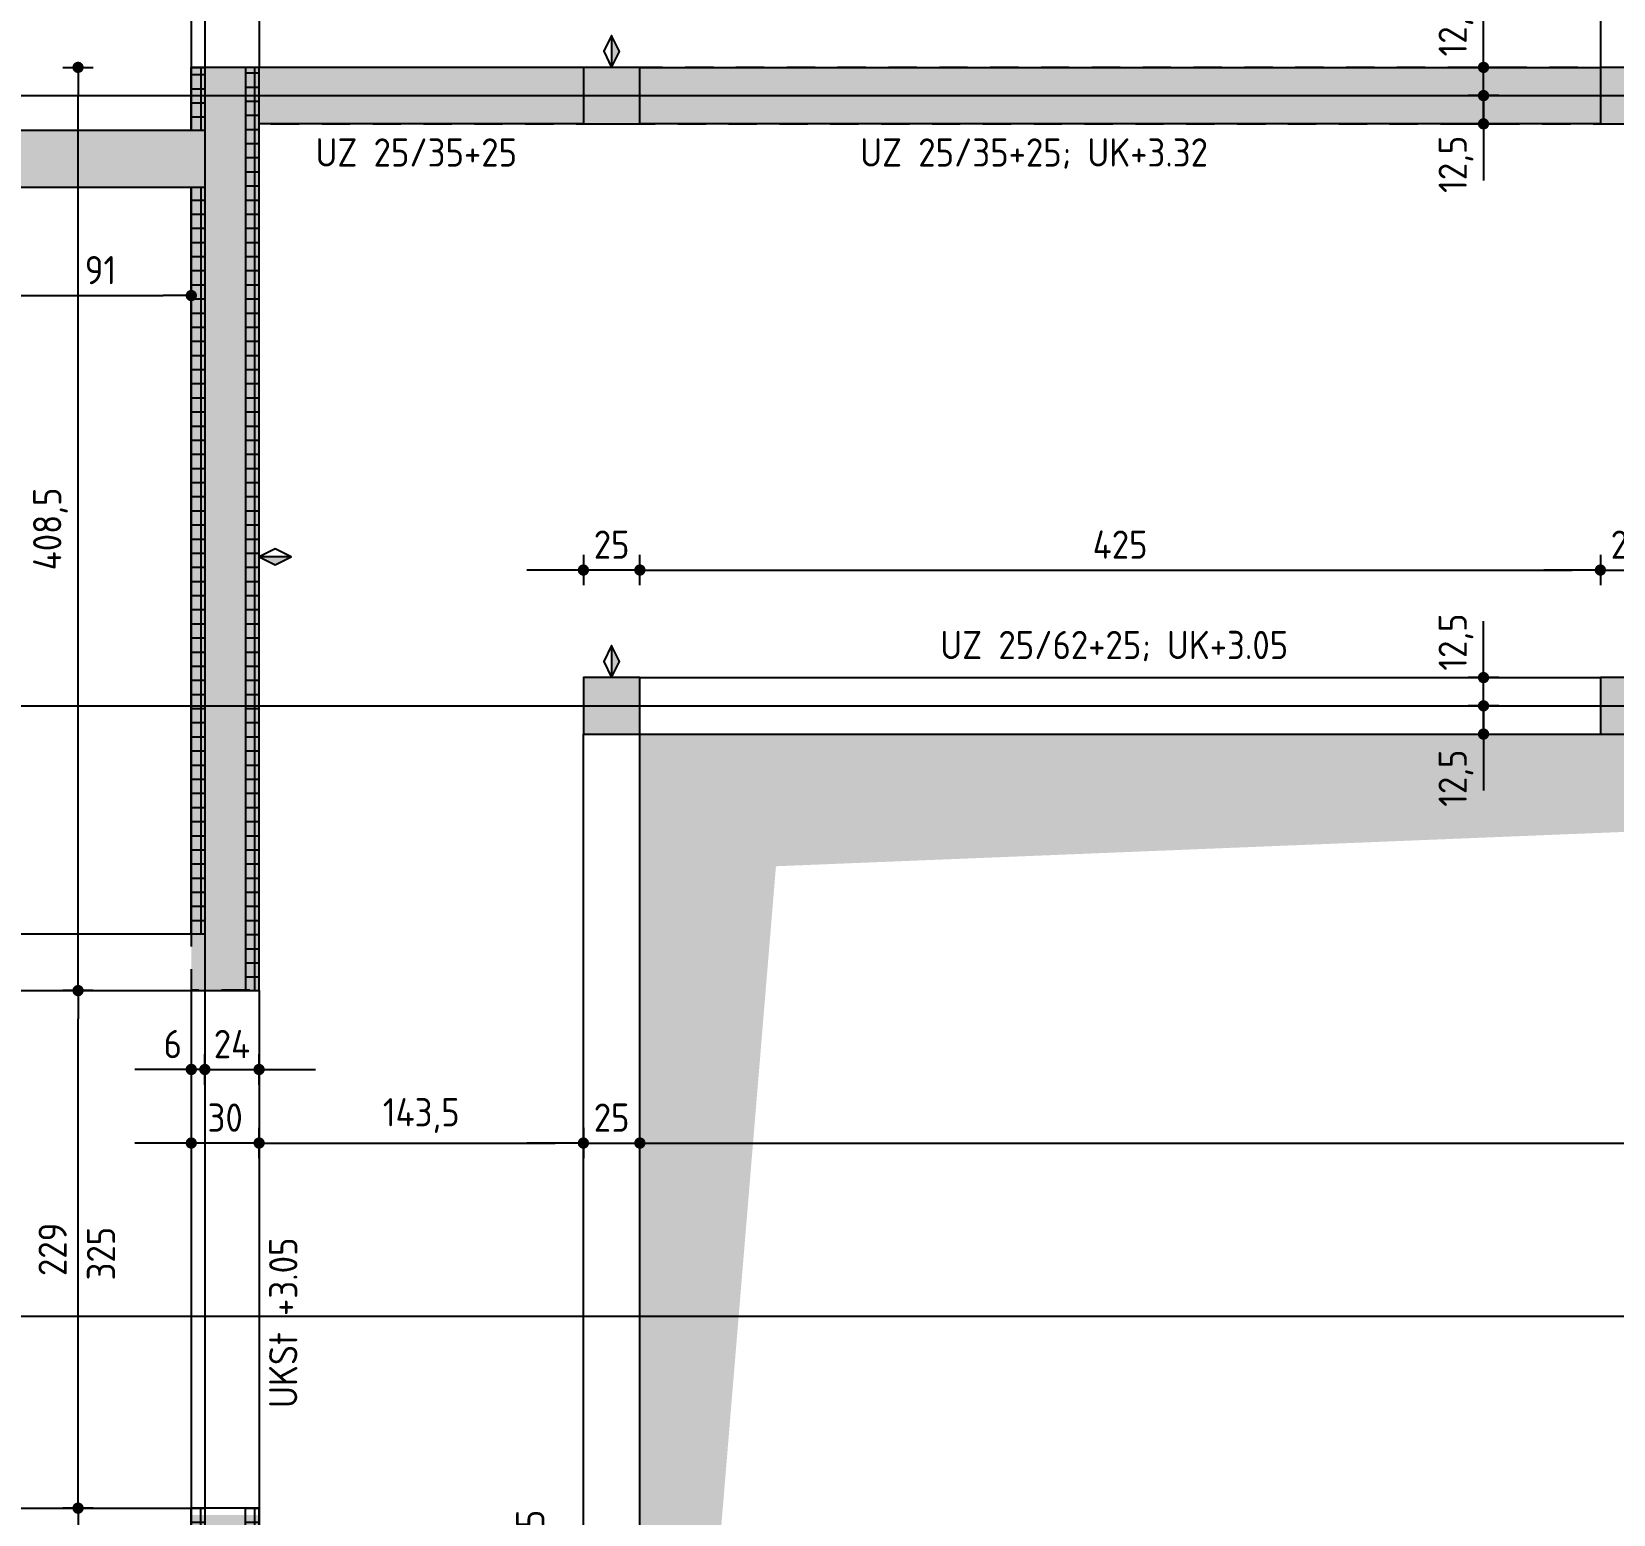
# Model space of a CAD drawing. Extents: x 399 to 532, y -4 to 185.
# Drawn here: x 422.82 to 429.82, y 172.68 to 179.24 of the extents above; entities that cross this region are included whole.
import ezdxf

# ---------------------------------------------------------------- set-up
doc = ezdxf.new("R2010")
doc.units = 0
doc.header["$LTSCALE"] = 0.5
doc.header["$MEASUREMENT"] = 0
doc.header["$PDMODE"] = 2
doc.linetypes.add('AUSGEZOGEN', pattern=[1000.01, 1000, 0.01])
doc.linetypes.add('HIDDEN', pattern=[0.375, 0.25, -0.125])
doc.layers.get('0').update_dxf_attribs({"linetype": 'CONTINUOUS'})
doc.layers.get('Defpoints').update_dxf_attribs({"linetype": 'CONTINUOUS'})
for name, color, linetype in [('0_H10', 13, 'CONTINUOUS'), ('ACHSEN', 7, 'CONTINUOUS'), ('BETON', 7, 'CONTINUOUS'), ('Decke', 7, 'CONTINUOUS'), ('DRUEBER', 7, 'CONTINUOUS'), ('Fertigteil', 7, 'CONTINUOUS'), ('MASSE', 7, 'CONTINUOUS'), ('SCHATTEN', 253, 'CONTINUOUS'), ('Sichtbeton', 7, 'CONTINUOUS'), ('Sturz', 7, 'CONTINUOUS'), ('TEXT', 7, 'CONTINUOUS'), ('UZ', 7, 'CONTINUOUS')]:
    doc.layers.add(name, color=color, linetype=linetype)
doc.styles.add('TXT', font='isocp.shx')
doc.dimstyles.new('DOT_I', dxfattribs={"dimscale": 0.5, "dimtxt": 0.25, "dimasz": 0.25, "dimexe": 0.1, "dimexo": 0.3, "dimgap": 0.1, "dimtad": 1, "dimdec": 3, "dimzin": 3, "dimtxsty": 'TXT', "dimblk": 'DOT', "dimblk1": 'DOT', "dimblk2": 'DOT', "dimsah": 1, "dimcen": 0.1, "dimse1": 1, "dimse2": 1, "dimazin": 0, "dimtfac": 1, "dimtdec": 4, "dimtix": 1, "dimtmove": 2, "dimatfit": 3, "dimldrblk": 'DOT', "dimfxl": 0.7, "dimfxlon": 1, "dimtvp": 1, "dimtolj": 1, "dimtzin": 0, "dimarcsym": 0})

# ---------------------------------------------------------------- blocks, each defined once
blk = doc.blocks.new('Beton 1.OG')
at = {"color": 0, "linetype": 'ByBlock', "flags": 128}
for points in [[(7.26, 13.75), (0, 13.75), (0, 13.47), (-3.6, 13.47), (-3.6, 13.22), (0, 13.22), (0, 9.6688), (0.3, 9.6688), (0.3, 13.5), (7.26, 13.5)], [(1.735, 10.8), (1.985, 10.8), (1.985, 11.05), (1.735, 11.05)], [(6.235, 10.8), (6.485, 10.8), (6.485, 11.05), (6.235, 11.05)]]:
    blk.add_lwpolyline(points, close=True, dxfattribs=at)
blk = doc.blocks.new('DOT')
at = {"layer": 'MASSE', "color": 7, "linetype": 'Continuous'}
for p, q in [((0, 0), (-1, 0)), ((0, 0.54), (0, -0.54))]:
    blk.add_line(p, q, dxfattribs=at)
at = {"layer": 'MASSE', "color": 7, "linetype": 'Continuous', "const_width": 0.2}
blk.add_lwpolyline([(-0.1, 0, 1), (0.1, 0, 1)], format="xyb", close=True, dxfattribs=at)
blk = doc.blocks.new('*D500')
at = {"layer": 'Defpoints', "color": 0, "linetype": 'AUSGEZOGEN', "transparency": 16777216}
for p in [(423.0299, 174.9967), (423.0299, 174.9967), (423.0299, 172.7067)]:
    blk.add_point(p, dxfattribs=at)
at = {"layer": 'MASSE', "color": 0, "linetype": 'AUSGEZOGEN', "lineweight": -2, "transparency": 16777216}
blk.add_line((423.0299, 172.8317), (423.0299, 174.8717), dxfattribs=at)
at = {"layer": 'MASSE', "color": 0, "linetype": 'AUSGEZOGEN', "lineweight": -2, "transparency": 16777216, "xscale": 0.125, "yscale": 0.125, "zscale": 0.125}
for p, rotation in [((423.0299, 174.9967), 90), ((423.0299, 172.7067), 270)]:
    blk.add_blockref('DOT', p, dxfattribs=dict(at, rotation=rotation))
at = {"layer": 'MASSE', "color": 0, "linetype": 'AUSGEZOGEN', "transparency": 16777216, "insert": (422.9174, 173.8517), "char_height": 0.125, "attachment_point": 5, "rotation": 90, "style": 'TXT'}
blk.add_mtext('\\A1;229', dxfattribs=at)
blk = doc.blocks.new('*D501')
at = {"layer": 'Defpoints', "color": 0, "linetype": 'AUSGEZOGEN', "transparency": 16777216}
for p in [(423.0299, 179.0817), (423.0299, 179.0817), (423.0299, 174.9967)]:
    blk.add_point(p, dxfattribs=at)
at = {"layer": 'MASSE', "color": 0, "linetype": 'AUSGEZOGEN', "lineweight": -2, "transparency": 16777216}
blk.add_line((423.0299, 175.1217), (423.0299, 178.9567), dxfattribs=at)
at = {"layer": 'MASSE', "color": 0, "linetype": 'AUSGEZOGEN', "lineweight": -2, "transparency": 16777216, "xscale": 0.125, "yscale": 0.125, "zscale": 0.125}
for p, rotation in [((423.0299, 179.0817), 90), ((423.0299, 174.9967), 270)]:
    blk.add_blockref('DOT', p, dxfattribs=dict(at, rotation=rotation))
at = {"layer": 'MASSE', "color": 0, "linetype": 'AUSGEZOGEN', "transparency": 16777216, "insert": (422.908, 177.0392), "char_height": 0.125, "attachment_point": 5, "rotation": 90, "style": 'TXT'}
blk.add_mtext('\\A1;408,5', dxfattribs=at)
blk = doc.blocks.new('*D475')
at = {"layer": 'Defpoints', "color": 0, "linetype": 'AUSGEZOGEN', "transparency": 16777216}
for p in [(423.531, 174.6477), (423.531, 174.6477), (423.591, 174.6477)]:
    blk.add_point(p, dxfattribs=at)
at = {"layer": 'MASSE', "color": 0, "linetype": 'AUSGEZOGEN', "lineweight": -2, "transparency": 16777216}
for p, q in [((423.406, 174.6477), (423.281, 174.6477)), ((423.591, 174.6477), (423.531, 174.6477)), ((423.716, 174.6477), (423.841, 174.6477))]:
    blk.add_line(p, q, dxfattribs=at)
at = {"layer": 'MASSE', "color": 0, "linetype": 'AUSGEZOGEN', "lineweight": -2, "transparency": 16777216, "xscale": 0.125, "yscale": 0.125, "zscale": 0.125}
blk.add_blockref('DOT', (423.531, 174.6477), dxfattribs=at)
at = {"layer": 'MASSE', "color": 0, "linetype": 'AUSGEZOGEN', "lineweight": -2, "transparency": 16777216, "xscale": 0.125, "yscale": 0.125, "zscale": 0.125, "rotation": 180}
blk.add_blockref('DOT', (423.591, 174.6477), dxfattribs=at)
at = {"layer": 'MASSE', "color": 0, "linetype": 'AUSGEZOGEN', "transparency": 16777216, "insert": (423.449, 174.7602), "char_height": 0.125, "attachment_point": 5, "style": 'TXT'}
blk.add_mtext('\\A1;6', dxfattribs=at)
blk = doc.blocks.new('*D476')
at = {"layer": 'Defpoints', "color": 0, "linetype": 'AUSGEZOGEN', "transparency": 16777216}
for p in [(423.591, 174.6477), (423.831, 174.6477), (423.831, 174.6477)]:
    blk.add_point(p, dxfattribs=at)
at = {"layer": 'MASSE', "color": 0, "linetype": 'AUSGEZOGEN', "lineweight": -2, "transparency": 16777216}
for p, q in [((423.466, 174.6477), (423.341, 174.6477)), ((423.591, 174.6477), (423.831, 174.6477)), ((423.956, 174.6477), (424.081, 174.6477))]:
    blk.add_line(p, q, dxfattribs=at)
at = {"layer": 'MASSE', "color": 0, "linetype": 'AUSGEZOGEN', "lineweight": -2, "transparency": 16777216, "xscale": 0.125, "yscale": 0.125, "zscale": 0.125}
blk.add_blockref('DOT', (423.591, 174.6477), dxfattribs=at)
at = {"layer": 'MASSE', "color": 0, "linetype": 'AUSGEZOGEN', "lineweight": -2, "transparency": 16777216, "xscale": 0.125, "yscale": 0.125, "zscale": 0.125, "rotation": 180}
blk.add_blockref('DOT', (423.831, 174.6477), dxfattribs=at)
at = {"layer": 'MASSE', "color": 0, "linetype": 'AUSGEZOGEN', "transparency": 16777216, "insert": (423.711, 174.7602), "char_height": 0.125, "attachment_point": 5, "style": 'TXT'}
blk.add_mtext('\\A1;24', dxfattribs=at)
blk = doc.blocks.new('*D483')
at = {"layer": 'Defpoints', "color": 0, "linetype": 'AUSGEZOGEN', "transparency": 16777216}
for p in [(429.249, 176.2567), (429.249, 176.2567), (429.249, 176.1317)]:
    blk.add_point(p, dxfattribs=at)
at = {"layer": 'MASSE', "color": 0, "linetype": 'AUSGEZOGEN', "lineweight": -2, "transparency": 16777216}
for p, q in [((429.249, 176.3817), (429.249, 176.5067)), ((429.249, 176.1317), (429.249, 176.2567)), ((429.249, 176.0067), (429.249, 175.8817))]:
    blk.add_line(p, q, dxfattribs=at)
at = {"layer": 'MASSE', "color": 0, "linetype": 'AUSGEZOGEN', "lineweight": -2, "transparency": 16777216, "xscale": 0.125, "yscale": 0.125, "zscale": 0.125}
for p, rotation in [((429.249, 176.2567), 270), ((429.249, 176.1317), 90)]:
    blk.add_blockref('DOT', p, dxfattribs=dict(at, rotation=rotation))
at = {"layer": 'MASSE', "color": 0, "linetype": 'AUSGEZOGEN', "transparency": 16777216, "insert": (429.1271, 175.9366), "char_height": 0.125, "attachment_point": 5, "rotation": 90, "style": 'TXT'}
blk.add_mtext('\\A1;12,5', dxfattribs=at)
blk = doc.blocks.new('*D484')
at = {"layer": 'Defpoints', "color": 0, "linetype": 'AUSGEZOGEN', "transparency": 16777216}
for p in [(429.249, 176.3817), (429.249, 176.3817), (429.249, 176.2567)]:
    blk.add_point(p, dxfattribs=at)
at = {"layer": 'MASSE', "color": 0, "linetype": 'AUSGEZOGEN', "lineweight": -2, "transparency": 16777216}
for p, q in [((429.249, 176.5067), (429.249, 176.6317)), ((429.249, 176.2567), (429.249, 176.3817)), ((429.249, 176.1317), (429.249, 176.0067))]:
    blk.add_line(p, q, dxfattribs=at)
at = {"layer": 'MASSE', "color": 0, "linetype": 'AUSGEZOGEN', "lineweight": -2, "transparency": 16777216, "xscale": 0.125, "yscale": 0.125, "zscale": 0.125}
for p, rotation in [((429.249, 176.3817), 270), ((429.249, 176.2567), 90)]:
    blk.add_blockref('DOT', p, dxfattribs=dict(at, rotation=rotation))
at = {"layer": 'MASSE', "color": 0, "linetype": 'AUSGEZOGEN', "transparency": 16777216, "insert": (429.1271, 176.5387), "char_height": 0.125, "attachment_point": 5, "rotation": 90, "style": 'TXT'}
blk.add_mtext('\\A1;12,5', dxfattribs=at)
blk = doc.blocks.new('*D485')
at = {"layer": 'Defpoints', "color": 0, "linetype": 'AUSGEZOGEN', "transparency": 16777216}
for p in [(429.249, 178.9567), (429.249, 178.9567), (429.249, 178.8317)]:
    blk.add_point(p, dxfattribs=at)
at = {"layer": 'MASSE', "color": 0, "linetype": 'AUSGEZOGEN', "lineweight": -2, "transparency": 16777216}
for p, q in [((429.249, 179.0817), (429.249, 179.2067)), ((429.249, 178.8317), (429.249, 178.9567)), ((429.249, 178.7067), (429.249, 178.5817))]:
    blk.add_line(p, q, dxfattribs=at)
at = {"layer": 'MASSE', "color": 0, "linetype": 'AUSGEZOGEN', "lineweight": -2, "transparency": 16777216, "xscale": 0.125, "yscale": 0.125, "zscale": 0.125}
for p, rotation in [((429.249, 178.9567), 270), ((429.249, 178.8317), 90)]:
    blk.add_blockref('DOT', p, dxfattribs=dict(at, rotation=rotation))
at = {"layer": 'MASSE', "color": 0, "linetype": 'AUSGEZOGEN', "transparency": 16777216, "insert": (429.1271, 178.6528), "char_height": 0.125, "attachment_point": 5, "rotation": 90, "style": 'TXT'}
blk.add_mtext('\\A1;12,5', dxfattribs=at)
blk = doc.blocks.new('*D486')
at = {"layer": 'Defpoints', "color": 0, "linetype": 'AUSGEZOGEN', "transparency": 16777216}
for p in [(429.249, 179.0817), (429.249, 179.0817), (429.249, 178.9567)]:
    blk.add_point(p, dxfattribs=at)
at = {"layer": 'MASSE', "color": 0, "linetype": 'AUSGEZOGEN', "lineweight": -2, "transparency": 16777216}
for p, q in [((429.249, 179.2067), (429.249, 179.3317)), ((429.249, 178.9567), (429.249, 179.0817)), ((429.249, 178.8317), (429.249, 178.7067))]:
    blk.add_line(p, q, dxfattribs=at)
at = {"layer": 'MASSE', "color": 0, "linetype": 'AUSGEZOGEN', "lineweight": -2, "transparency": 16777216, "xscale": 0.125, "yscale": 0.125, "zscale": 0.125}
for p, rotation in [((429.249, 179.0817), 270), ((429.249, 178.9567), 90)]:
    blk.add_blockref('DOT', p, dxfattribs=dict(at, rotation=rotation))
at = {"layer": 'MASSE', "color": 0, "linetype": 'AUSGEZOGEN', "transparency": 16777216, "insert": (429.1271, 179.2566), "char_height": 0.125, "attachment_point": 5, "rotation": 90, "style": 'TXT'}
blk.add_mtext('\\A1;12,5', dxfattribs=at)
blk = doc.blocks.new('*D465')
at = {"layer": 'Defpoints', "color": 0, "linetype": 'AUSGEZOGEN', "transparency": 16777216}
for p in [(425.266, 176.8575), (425.266, 176.8575), (425.516, 176.8575)]:
    blk.add_point(p, dxfattribs=at)
at = {"layer": 'MASSE', "color": 0, "linetype": 'AUSGEZOGEN', "lineweight": -2, "transparency": 16777216}
for p, q in [((425.141, 176.8575), (425.016, 176.8575)), ((425.516, 176.8575), (425.266, 176.8575)), ((425.641, 176.8575), (425.766, 176.8575))]:
    blk.add_line(p, q, dxfattribs=at)
at = {"layer": 'MASSE', "color": 0, "linetype": 'AUSGEZOGEN', "lineweight": -2, "transparency": 16777216, "xscale": 0.125, "yscale": 0.125, "zscale": 0.125}
blk.add_blockref('DOT', (425.266, 176.8575), dxfattribs=at)
at = {"layer": 'MASSE', "color": 0, "linetype": 'AUSGEZOGEN', "lineweight": -2, "transparency": 16777216, "xscale": 0.125, "yscale": 0.125, "zscale": 0.125, "rotation": 180}
blk.add_blockref('DOT', (425.516, 176.8575), dxfattribs=at)
at = {"layer": 'MASSE', "color": 0, "linetype": 'AUSGEZOGEN', "transparency": 16777216, "insert": (425.391, 176.97), "char_height": 0.125, "attachment_point": 5, "style": 'TXT'}
blk.add_mtext('\\A1;25', dxfattribs=at)
blk = doc.blocks.new('*D466')
at = {"layer": 'Defpoints', "color": 0, "linetype": 'AUSGEZOGEN', "transparency": 16777216}
for p in [(425.516, 176.8575), (429.766, 176.8575), (429.766, 176.8575)]:
    blk.add_point(p, dxfattribs=at)
at = {"layer": 'MASSE', "color": 0, "linetype": 'AUSGEZOGEN', "lineweight": -2, "transparency": 16777216}
blk.add_line((425.641, 176.8575), (429.641, 176.8575), dxfattribs=at)
at = {"layer": 'MASSE', "color": 0, "linetype": 'AUSGEZOGEN', "lineweight": -2, "transparency": 16777216, "xscale": 0.125, "yscale": 0.125, "zscale": 0.125, "rotation": 180}
blk.add_blockref('DOT', (425.516, 176.8575), dxfattribs=at)
at = {"layer": 'MASSE', "color": 0, "linetype": 'AUSGEZOGEN', "lineweight": -2, "transparency": 16777216, "xscale": 0.125, "yscale": 0.125, "zscale": 0.125}
blk.add_blockref('DOT', (429.766, 176.8575), dxfattribs=at)
at = {"layer": 'MASSE', "color": 0, "linetype": 'AUSGEZOGEN', "transparency": 16777216, "insert": (427.641, 176.97), "char_height": 0.125, "attachment_point": 5, "style": 'TXT'}
blk.add_mtext('\\A1;425', dxfattribs=at)
blk = doc.blocks.new('*D467')
at = {"layer": 'Defpoints', "color": 0, "linetype": 'AUSGEZOGEN', "transparency": 16777216}
for p in [(429.766, 176.8575), (430.016, 176.8575), (430.016, 176.8575)]:
    blk.add_point(p, dxfattribs=at)
at = {"layer": 'MASSE', "color": 0, "linetype": 'AUSGEZOGEN', "lineweight": -2, "transparency": 16777216}
for p, q in [((429.641, 176.8575), (429.516, 176.8575)), ((429.766, 176.8575), (430.016, 176.8575)), ((430.141, 176.8575), (430.266, 176.8575))]:
    blk.add_line(p, q, dxfattribs=at)
at = {"layer": 'MASSE', "color": 0, "linetype": 'AUSGEZOGEN', "lineweight": -2, "transparency": 16777216, "xscale": 0.125, "yscale": 0.125, "zscale": 0.125}
blk.add_blockref('DOT', (429.766, 176.8575), dxfattribs=at)
at = {"layer": 'MASSE', "color": 0, "linetype": 'AUSGEZOGEN', "lineweight": -2, "transparency": 16777216, "xscale": 0.125, "yscale": 0.125, "zscale": 0.125, "rotation": 180}
blk.add_blockref('DOT', (430.016, 176.8575), dxfattribs=at)
at = {"layer": 'MASSE', "color": 0, "linetype": 'AUSGEZOGEN', "transparency": 16777216, "insert": (429.891, 176.97), "char_height": 0.125, "attachment_point": 5, "style": 'TXT'}
blk.add_mtext('\\A1;25', dxfattribs=at)
blk = doc.blocks.new('*D455')
at = {"layer": 'Defpoints', "color": 0, "linetype": 'AUSGEZOGEN', "transparency": 16777216}
for p in [(423.531, 174.3222), (423.531, 174.3222), (423.831, 174.3222)]:
    blk.add_point(p, dxfattribs=at)
at = {"layer": 'MASSE', "color": 0, "linetype": 'AUSGEZOGEN', "lineweight": -2, "transparency": 16777216}
for p, q in [((423.406, 174.3222), (423.281, 174.3222)), ((423.831, 174.3222), (423.531, 174.3222)), ((423.956, 174.3222), (424.081, 174.3222))]:
    blk.add_line(p, q, dxfattribs=at)
at = {"layer": 'MASSE', "color": 0, "linetype": 'AUSGEZOGEN', "lineweight": -2, "transparency": 16777216, "xscale": 0.125, "yscale": 0.125, "zscale": 0.125}
blk.add_blockref('DOT', (423.531, 174.3222), dxfattribs=at)
at = {"layer": 'MASSE', "color": 0, "linetype": 'AUSGEZOGEN', "lineweight": -2, "transparency": 16777216, "xscale": 0.125, "yscale": 0.125, "zscale": 0.125, "rotation": 180}
blk.add_blockref('DOT', (423.831, 174.3222), dxfattribs=at)
at = {"layer": 'MASSE', "color": 0, "linetype": 'AUSGEZOGEN', "transparency": 16777216, "insert": (423.681, 174.4347), "char_height": 0.125, "attachment_point": 5, "style": 'TXT'}
blk.add_mtext('\\A1;30', dxfattribs=at)
blk = doc.blocks.new('*D434')
at = {"layer": 'Defpoints', "color": 0, "linetype": 'AUSGEZOGEN', "transparency": 16777216}
for p in [(423.831, 174.3222), (425.266, 174.3222), (425.266, 174.3222)]:
    blk.add_point(p, dxfattribs=at)
at = {"layer": 'MASSE', "color": 0, "linetype": 'AUSGEZOGEN', "lineweight": -2, "transparency": 16777216}
blk.add_line((423.956, 174.3222), (425.141, 174.3222), dxfattribs=at)
at = {"layer": 'MASSE', "color": 0, "linetype": 'AUSGEZOGEN', "lineweight": -2, "transparency": 16777216, "xscale": 0.125, "yscale": 0.125, "zscale": 0.125, "rotation": 180}
blk.add_blockref('DOT', (423.831, 174.3222), dxfattribs=at)
at = {"layer": 'MASSE', "color": 0, "linetype": 'AUSGEZOGEN', "lineweight": -2, "transparency": 16777216, "xscale": 0.125, "yscale": 0.125, "zscale": 0.125}
blk.add_blockref('DOT', (425.266, 174.3222), dxfattribs=at)
at = {"layer": 'MASSE', "color": 0, "linetype": 'AUSGEZOGEN', "transparency": 16777216, "insert": (424.5485, 174.444), "char_height": 0.125, "attachment_point": 5, "style": 'TXT'}
blk.add_mtext('\\A1;143,5', dxfattribs=at)
blk = doc.blocks.new('*D435')
at = {"layer": 'Defpoints', "color": 0, "linetype": 'AUSGEZOGEN', "transparency": 16777216}
for p in [(425.266, 174.3222), (425.516, 174.3222), (425.516, 174.3222)]:
    blk.add_point(p, dxfattribs=at)
at = {"layer": 'MASSE', "color": 0, "linetype": 'AUSGEZOGEN', "lineweight": -2, "transparency": 16777216}
for p, q in [((425.141, 174.3222), (425.016, 174.3222)), ((425.266, 174.3222), (425.516, 174.3222)), ((425.641, 174.3222), (425.766, 174.3222))]:
    blk.add_line(p, q, dxfattribs=at)
at = {"layer": 'MASSE', "color": 0, "linetype": 'AUSGEZOGEN', "lineweight": -2, "transparency": 16777216, "xscale": 0.125, "yscale": 0.125, "zscale": 0.125}
blk.add_blockref('DOT', (425.266, 174.3222), dxfattribs=at)
at = {"layer": 'MASSE', "color": 0, "linetype": 'AUSGEZOGEN', "lineweight": -2, "transparency": 16777216, "xscale": 0.125, "yscale": 0.125, "zscale": 0.125, "rotation": 180}
blk.add_blockref('DOT', (425.516, 174.3222), dxfattribs=at)
at = {"layer": 'MASSE', "color": 0, "linetype": 'AUSGEZOGEN', "transparency": 16777216, "insert": (425.391, 174.4347), "char_height": 0.125, "attachment_point": 5, "style": 'TXT'}
blk.add_mtext('\\A1;25', dxfattribs=at)
blk = doc.blocks.new('*D436')
at = {"layer": 'Defpoints', "color": 0, "linetype": 'AUSGEZOGEN', "transparency": 16777216}
for p in [(425.516, 174.3222), (440.566, 174.3222), (440.566, 174.3222)]:
    blk.add_point(p, dxfattribs=at)
at = {"layer": 'MASSE', "color": 0, "linetype": 'AUSGEZOGEN', "lineweight": -2, "transparency": 16777216}
blk.add_line((425.641, 174.3222), (440.441, 174.3222), dxfattribs=at)
at = {"layer": 'MASSE', "color": 0, "linetype": 'AUSGEZOGEN', "lineweight": -2, "transparency": 16777216, "xscale": 0.125, "yscale": 0.125, "zscale": 0.125, "rotation": 180}
blk.add_blockref('DOT', (425.516, 174.3222), dxfattribs=at)
at = {"layer": 'MASSE', "color": 0, "linetype": 'AUSGEZOGEN', "lineweight": -2, "transparency": 16777216, "xscale": 0.125, "yscale": 0.125, "zscale": 0.125}
blk.add_blockref('DOT', (440.566, 174.3222), dxfattribs=at)
at = {"layer": 'MASSE', "color": 0, "linetype": 'AUSGEZOGEN', "transparency": 16777216, "insert": (433.041, 174.4347), "char_height": 0.125, "attachment_point": 5, "style": 'TXT'}
blk.add_mtext('\\A1;1505', dxfattribs=at)
blk = doc.blocks.new('*D396')
at = {"layer": 'Defpoints', "color": 0, "linetype": 'AUSGEZOGEN', "transparency": 16777216}
for p in [(423.0299, 172.7067), (423.0299, 172.7067), (423.0299, 167.8567)]:
    blk.add_point(p, dxfattribs=at)
at = {"layer": 'MASSE', "color": 0, "linetype": 'AUSGEZOGEN', "lineweight": -2, "transparency": 16777216}
blk.add_line((423.0299, 167.9817), (423.0299, 172.5817), dxfattribs=at)
at = {"layer": 'MASSE', "color": 0, "linetype": 'AUSGEZOGEN', "lineweight": -2, "transparency": 16777216, "xscale": 0.125, "yscale": 0.125, "zscale": 0.125}
for p, rotation in [((423.0299, 172.7067), 90), ((423.0299, 167.8567), 270)]:
    blk.add_blockref('DOT', p, dxfattribs=dict(at, rotation=rotation))
at = {"layer": 'MASSE', "color": 0, "linetype": 'AUSGEZOGEN', "transparency": 16777216, "insert": (422.9174, 170.2817), "char_height": 0.125, "attachment_point": 5, "rotation": 90, "style": 'TXT'}
blk.add_mtext('\\A1;485', dxfattribs=at)
blk = doc.blocks.new('Beton EG')
at = {"color": 0, "linetype": 'ByBlock', "flags": 128}
for points in [[(-3.6, 9.665), (0.3, 9.665), (0.3, 13.75), (0, 13.75), (0, 13.47), (-0.91, 13.47), (-0.91, 13.22), (0, 13.22), (0, 9.915), (-3.6, 9.915)], [(1.735, 13.5), (1.985, 13.5), (1.985, 13.75), (1.735, 13.75)], [(6.235, 13.5), (6.485, 13.5), (6.485, 13.75), (6.235, 13.75)], [(1.735, 10.8), (1.985, 10.8), (1.985, 11.05), (1.735, 11.05)], [(6.235, 10.8), (6.485, 10.8), (6.485, 11.05), (6.235, 11.05)], [(0, 2.525), (0.3, 2.525), (0.3, 7.375), (0, 7.375)]]:
    blk.add_lwpolyline(points, close=True, dxfattribs=at)
blk = doc.blocks.new('*D582')
at = {"layer": 'Defpoints', "color": 0, "linetype": 'AUSGEZOGEN', "transparency": 16777216}
for p in [(422.621, 178.072), (423.531, 178.072), (423.531, 178.072)]:
    blk.add_point(p, dxfattribs=at)
at = {"layer": 'MASSE', "color": 0, "linetype": 'AUSGEZOGEN', "lineweight": -2, "transparency": 16777216}
blk.add_line((422.746, 178.072), (423.406, 178.072), dxfattribs=at)
at = {"layer": 'MASSE', "color": 0, "linetype": 'AUSGEZOGEN', "lineweight": -2, "transparency": 16777216, "xscale": 0.125, "yscale": 0.125, "zscale": 0.125, "rotation": 180}
blk.add_blockref('DOT', (422.621, 178.072), dxfattribs=at)
at = {"layer": 'MASSE', "color": 0, "linetype": 'AUSGEZOGEN', "lineweight": -2, "transparency": 16777216, "xscale": 0.125, "yscale": 0.125, "zscale": 0.125}
blk.add_blockref('DOT', (423.531, 178.072), dxfattribs=at)
at = {"layer": 'MASSE', "color": 0, "linetype": 'AUSGEZOGEN', "transparency": 16777216, "insert": (423.1292, 178.1845), "char_height": 0.125, "attachment_point": 5, "style": 'TXT'}
blk.add_mtext('\\A1;91', dxfattribs=at)
blk = doc.blocks.new('Achsen EG')
at = {"color": 0, "linetype": 'ByBlock', "lineweight": -2}
for p, q in [((0, 1.9945), (0, -17.3536)), ((-4.6233, -2.7), (28.2854, -2.7)), ((-4.6233, -5.4), (28.2854, -5.4)), ((-4.6233, -8.1), (28.2854, -8.1))]:
    blk.add_line(p, q, dxfattribs=at)
blk = doc.blocks.new('SB')
at = {"color": 0, "linetype": 'ByBlock'}
blk.add_line((0, 0.1414), (0, 0), dxfattribs=at)
blk.add_lwpolyline([(0, 0), (0.035, 0.0707), (0, 0.1414), (-0.035, 0.071)], close=True, dxfattribs=at)
blk.add_solid([(0, 0), (0, 0.1414), (0.035, 0.0707)], dxfattribs=at)

msp = doc.modelspace()

# ---------------------------------------------------------------- hatches: boundary and pattern name
at = {"layer": '0_H10', "linetype": 'AUSGEZOGEN'}
h = msp.add_hatch(color=256, dxfattribs=at)
h.paths.add_polyline_path([(440.816, 179.0817), (432.466, 179.0817), (432.466, 178.8317), (440.816, 178.8317)])
h.paths.add_polyline_path([(449.691, 178.8317), (449.691, 179.0817), (449.351, 179.0817), (449.351, 178.8317)])
h.paths.add_polyline_path([(443.516, 177.5817), (443.516, 178.8317), (448.216, 178.8317), (448.216, 179.0817), (442.491, 179.0817), (442.491, 178.8317), (443.266, 178.8317), (443.266, 177.5817)])
h.paths.add_polyline_path([(449.441, 171.5017), (449.441, 165.5817), (446.866, 165.5817), (446.866, 167.5317), (444.566, 167.5317), (444.566, 166.8667), (444.816, 166.8667), (444.816, 167.2817), (446.616, 167.2817), (446.616, 165.5817), (444.816, 165.5817), (444.816, 165.7667), (444.566, 165.7667), (444.566, 165.5817), (443.516, 165.5817), (443.516, 165.7667), (443.266, 165.7667), (443.266, 165.5817), (442.491, 165.5817), (442.491, 165.3317), (449.691, 165.3317), (449.691, 171.5017)])
h.paths.add_polyline_path([(449.441, 175.0117), (449.441, 172.5517), (449.691, 172.5517), (449.691, 175.0117)])
h.paths.add_polyline_path([(449.691, 176.0617), (449.691, 176.3817), (443.516, 176.3817), (443.516, 176.4817), (443.266, 176.4817), (443.266, 176.0317), (443.516, 176.0317), (443.516, 176.1317), (449.441, 176.1317), (449.441, 176.0617)])
h.paths.add_polyline_path([(451.586, 168.0067), (451.836, 168.0067), (451.836, 176.4067), (451.586, 176.4067)])
h.paths.add_polyline_path([(443.516, 172.5017), (443.266, 172.5017), (443.266, 175.0217), (443.516, 175.0217)])
h.paths.add_polyline_path([(430.791, 179.0817), (423.531, 179.0817), (423.531, 178.8017), (419.931, 178.8017), (419.931, 178.5517), (423.531, 178.5517), (423.531, 175.0005), (423.831, 175.0005), (423.831, 178.8317), (430.791, 178.8317)])
h.paths.add_polyline_path([(430.791, 165.5817), (423.831, 165.5817), (423.831, 172.6767), (423.531, 172.6767), (423.531, 165.3317), (430.791, 165.3317)])
h.paths.add_polyline_path([(443.516, 169.1167), (443.266, 169.1167), (443.266, 171.4917), (443.516, 171.4917)], flags=17)
h.paths.add_polyline_path([(440.816, 165.5817), (432.466, 165.5817), (432.466, 165.3317), (440.816, 165.3317)])
h.paths.add_polyline_path([(425.266, 176.1317), (425.516, 176.1317), (425.516, 176.3817), (425.266, 176.3817)], flags=17)
h.paths.add_polyline_path([(429.766, 176.1317), (430.016, 176.1317), (430.016, 176.3817), (429.766, 176.3817)], flags=17)
h.paths.add_polyline_path([(440.566, 176.1317), (440.816, 176.1317), (440.816, 176.3817), (440.566, 176.3817)])
h.paths.add_polyline_path([(432.466, 176.1317), (432.716, 176.1317), (432.716, 176.3817), (432.466, 176.3817)])
h.paths.add_polyline_path([(425.266, 168.0317), (425.516, 168.0317), (425.516, 168.2817), (425.266, 168.2817)], flags=17)
h.paths.add_polyline_path([(429.766, 168.0317), (430.016, 168.0317), (430.016, 168.2817), (429.766, 168.2817)], flags=17)
h.paths.add_polyline_path([(440.566, 168.0317), (440.816, 168.0317), (440.816, 168.2817), (440.566, 168.2817)])
h.paths.add_polyline_path([(432.466, 168.0317), (432.716, 168.0317), (432.716, 168.2817), (432.466, 168.2817)])
at = {"layer": 'MASSE', "linetype": 'AUSGEZOGEN'}
h = msp.add_hatch(dxfattribs=at)
h.set_pattern_fill('ANSI37', color=9, scale=0.5, angle=45, style=0, double=1)
h.set_pattern_definition([(90, (-400.05, 125.1747), (-0.0625, 0), []), (180, (-400.05, 125.1747), (-7e-18, -0.0625), [])])
h.paths.add_polyline_path([(423.591, 178.8017), (423.531, 178.8017), (423.531, 179.0817), (423.591, 179.0817)])
h = msp.add_hatch(dxfattribs=at)
h.set_pattern_fill('ANSI37', color=9, scale=0.5, angle=45, style=0, double=1)
h.set_pattern_definition([(90, (-400, 121.6197), (-0.0625, 0), []), (180, (-400, 121.6197), (-7e-18, -0.0625), [])])
h.paths.add_polyline_path([(423.771, 174.9967), (423.831, 174.9967), (423.831, 179.0817), (423.771, 179.0817)])
h = msp.add_hatch(dxfattribs=at)
h.set_pattern_fill('ANSI37', color=9, scale=0.5, angle=45, style=0, double=1)
h.set_pattern_definition([(90, (-400.05, 121.6197), (-0.0625, 0), []), (180, (-400.05, 121.6197), (-7e-18, -0.0625), [])])
h.paths.add_polyline_path([(423.591, 175.2467), (423.531, 175.2467), (423.531, 178.5517), (423.591, 178.5517)])
h = msp.add_hatch(dxfattribs=at)
h.set_pattern_fill('ANSI37', color=9, scale=0.5, angle=45, style=0, double=1)
h.set_pattern_definition([(90, (-400.24, 123.8947), (-0.0625, 0), []), (180, (-400.24, 123.8947), (-7e-18, -0.0625), [])])
h.paths.add_polyline_path([(423.531, 172.7067), (423.591, 172.7067), (423.591, 167.8567), (423.531, 167.8567)])
h = msp.add_hatch(dxfattribs=at)
h.set_pattern_fill('ANSI37', color=9, scale=0.5, angle=45, style=0, double=1)
h.set_pattern_definition([(90, (-400, 123.8947), (-0.0625, 0), []), (180, (-400, 123.8947), (-7e-18, -0.0625), [])])
h.paths.add_polyline_path([(423.771, 172.7067), (423.831, 172.7067), (423.831, 167.8567), (423.771, 167.8567)])

# ---------------------------------------------------------------- linework, layer by layer
at = {"layer": 'Decke', "linetype": 'Continuous'}
msp.add_lwpolyline([(423.531, 165.3317), (449.691, 165.3317), (449.691, 181.7817), (423.531, 181.7817), (419.761, 181.7817), (419.761, 178.8717), (419.931, 178.8717), (419.931, 172.7067), (423.531, 172.7067), (423.531, 166.0567)], close=True, dxfattribs=at)
at = {"layer": 'Decke', "color": 7, "linetype": 'AUSGEZOGEN'}
msp.add_lwpolyline([(425.516, 176.1317), (440.566, 176.1317), (440.566, 168.2817), (425.516, 168.2817)], close=True, dxfattribs=at)
at = {"layer": 'Fertigteil', "color": 7, "linetype": 'AUSGEZOGEN'}
for points in [[(423.591, 178.8017), (423.531, 178.8017), (423.531, 179.0817), (423.591, 179.0817)], [(423.771, 174.9967), (423.831, 174.9967), (423.831, 179.0817), (423.771, 179.0817)], [(423.591, 175.2467), (423.531, 175.2467), (423.531, 178.5517), (423.591, 178.5517)], [(423.531, 172.7067), (423.591, 172.7067), (423.591, 167.8567), (423.531, 167.8567)], [(423.771, 172.7067), (423.831, 172.7067), (423.831, 167.8567), (423.771, 167.8567)]]:
    msp.add_lwpolyline(points, close=True, dxfattribs=at)
at = {"layer": 'SCHATTEN', "color": 15, "linetype": 'AUSGEZOGEN'}
msp.add_solid([(425.516, 168.2822), (425.516, 176.1317), (426.1181, 175.5469), (440.566, 176.1317)], dxfattribs=at)
at = {"layer": 'Sturz', "linetype": 'Continuous'}
for p, q in [((423.531, 174.9967), (423.531, 172.7067)), ((423.831, 174.9967), (423.831, 172.7067))]:
    msp.add_line(p, q, dxfattribs=at)
at = {"layer": 'UZ', "color": 7, "linetype": 'AUSGEZOGEN'}
for p, q in [((423.531, 181.5317), (423.531, 179.0817)), ((423.831, 181.5317), (423.831, 179.0817)), ((429.766, 181.5317), (429.766, 179.0817)), ((425.266, 179.0817), (423.831, 179.0817)), ((425.516, 179.0817), (429.766, 179.0817)), ((425.266, 178.8317), (423.831, 178.8317)), ((429.766, 178.8317), (425.516, 178.8317)), ((425.516, 176.3817), (429.766, 176.3817)), ((425.266, 168.2817), (425.266, 176.1317))]:
    msp.add_line(p, q, dxfattribs=at)

# ---------------------------------------------------------------- block references
at = {"layer": 'ACHSEN', "color": 140, "linetype": 'AUSGEZOGEN'}
msp.add_blockref('Achsen EG', (423.591, 181.6567), dxfattribs=at)
at = {"layer": 'BETON', "color": 6, "linetype": 'AUSGEZOGEN'}
msp.add_blockref('Beton EG', (423.531, 165.3317), dxfattribs=at)
at = {"layer": 'DRUEBER', "color": 7, "linetype": 'HIDDEN'}
msp.add_blockref('Beton 1.OG', (423.531, 165.3317), dxfattribs=at)
at = {"layer": 'Sichtbeton', "color": 7, "linetype": 'AUSGEZOGEN'}
for p in [(425.391, 179.0817), (425.391, 176.3817)]:
    msp.add_blockref('SB', p, dxfattribs=at)
at = {"layer": 'Sichtbeton', "color": 7, "linetype": 'AUSGEZOGEN', "rotation": 270}
msp.add_blockref('SB', (423.831, 176.9161), dxfattribs=at)

# ---------------------------------------------------------------- texts
at = {"layer": 'TEXT', "color": 7, "linetype": 'AUSGEZOGEN', "style": 'TXT'}
for s, p in [('UZ 25/35+25', (424.0805, 178.6427)), ('UZ 25/35+25; UK+3.32', (426.4906, 178.6427)), ('UZ 25/62+25; UK+3.05', (426.8454, 176.4634))]:
    msp.add_text(s, height=0.125, dxfattribs=at).set_placement(p)
for s, p in [('325', (423.194, 173.7142)), ('UKSt +3.05', (424.0004, 173.1502)), ('UZ 25/62+25; UK+3.05', (425.0934, 171.1603))]:
    msp.add_text(s, height=0.125, rotation=90, dxfattribs=at).set_placement(p)

# ---------------------------------------------------------------- dimensions: what is measured, and where the dimension line sits
at = {"layer": 'MASSE', "color": 7, "linetype": 'AUSGEZOGEN'}
for base, p1, p2, picture, middle in [((429.249, 179.0817), (429.249, 178.9567), (429.249, 179.0817), '*D486', (429.1271, 179.2566)), ((429.249, 178.9567), (429.249, 178.8317), (429.249, 178.9567), '*D485', (429.1271, 178.6528)), ((429.249, 176.3817), (429.249, 176.2567), (429.249, 176.3817), '*D484', (429.1271, 176.5387)), ((429.249, 176.2567), (429.249, 176.1317), (429.249, 176.2567), '*D483', (429.1271, 175.9366))]:
    dim = msp.add_linear_dim(base=base, p1=p1, p2=p2, angle=90, dimstyle='DOT_I', override={"dimdec": 1, "dimlfac": 100}, dxfattribs=at)
    dim.commit()
    dim.dimension.update_dxf_attribs({"geometry": picture, "text_midpoint": middle, "dimtype": 160})
for base, p1, p2, override, picture, middle in [((423.0299, 179.0817), (423.0299, 174.9967), (423.0299, 179.0817), {"dimdec": 1, "dimlfac": 100}, '*D501', (422.908, 177.0392)), ((423.0299, 174.9967), (423.0299, 172.7067), (423.0299, 174.9967), {"dimdec": 0, "dimlfac": 100}, '*D500', (422.9174, 173.8517)), ((423.0299, 172.7067), (423.0299, 167.8567), (423.0299, 172.7067), {"dimdec": 0, "dimlfac": 100}, '*D396', (422.9174, 170.2817))]:
    dim = msp.add_linear_dim(base=base, p1=p1, p2=p2, angle=90, dimstyle='DOT_I', override=override, dxfattribs=at)
    dim.commit()
    dim.dimension.update_dxf_attribs({"geometry": picture, "text_midpoint": middle})
for base, p1, p2, picture, middle in [((423.531, 178.072), (422.621, 178.072), (423.531, 178.072), '*D582', (423.1292, 178.1845)), ((423.531, 174.6477), (423.591, 174.6477), (423.531, 174.6477), '*D475', (423.449, 174.7602))]:
    dim = msp.add_linear_dim(base=base, p1=p1, p2=p2, dimstyle='DOT_I', override={"dimdec": 0, "dimlfac": 100}, dxfattribs=at)
    dim.commit()
    dim.dimension.update_dxf_attribs({"geometry": picture, "text_midpoint": middle, "dimtype": 160})
for base, p1, p2, override, picture, middle in [((425.266, 176.8575), (425.516, 176.8575), (425.266, 176.8575), {"dimdec": 0, "dimlfac": 100}, '*D465', (425.391, 176.97)), ((429.766, 176.8575), (425.516, 176.8575), (429.766, 176.8575), {"dimdec": 0, "dimlfac": 100}, '*D466', (427.641, 176.97)), ((430.016, 176.8575), (429.766, 176.8575), (430.016, 176.8575), {"dimdec": 0, "dimlfac": 100}, '*D467', (429.891, 176.97)), ((423.831, 174.6477), (423.591, 174.6477), (423.831, 174.6477), {"dimdec": 0, "dimlfac": 100}, '*D476', (423.711, 174.7602)), ((423.531, 174.3222), (423.831, 174.3222), (423.531, 174.3222), {"dimdec": 0, "dimlfac": 100}, '*D455', (423.681, 174.4347)), ((425.266, 174.3222), (423.831, 174.3222), (425.266, 174.3222), {"dimdec": 1, "dimlfac": 100}, '*D434', (424.5485, 174.444)), ((425.516, 174.3222), (425.266, 174.3222), (425.516, 174.3222), {"dimdec": 0, "dimlfac": 100}, '*D435', (425.391, 174.4347)), ((440.566, 174.3222), (425.516, 174.3222), (440.566, 174.3222), {"dimdec": 0, "dimlfac": 100}, '*D436', (433.041, 174.4347))]:
    dim = msp.add_linear_dim(base=base, p1=p1, p2=p2, dimstyle='DOT_I', override=override, dxfattribs=at)
    dim.commit()
    dim.dimension.update_dxf_attribs({"geometry": picture, "text_midpoint": middle})

doc.saveas('drawing.dxf')
